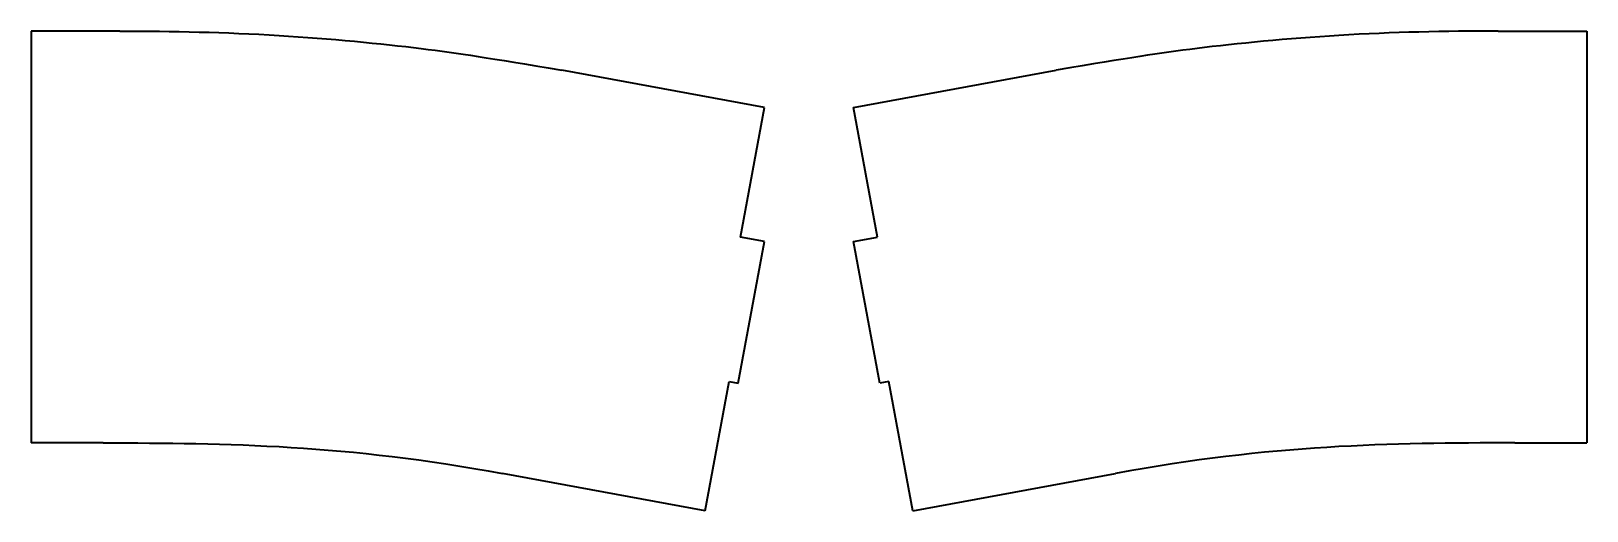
# Model space of a CAD drawing. Header units: millimetres. Extents: x -13 to 208, y -58 to 10.
import ezdxf

# ---------------------------------------------------------------- set-up
doc = ezdxf.new("R2010")
doc.units = ezdxf.units.MM
doc.layers.add('ModelSketch_Visible', color=7, linetype='Continuous', lineweight=40)

msp = doc.modelspace()

# ---------------------------------------------------------------- linework, layer by layer
at = {"layer": 'ModelSketch_Visible'}
for p, q in [((-12.57, 10.2), (-12.57, -48.2)), ((0, 10.2), (-12.57, 10.2)), ((195.3, 10.2), (207.87, 10.2)), ((207.87, 10.2), (207.87, -48.2)), ((91.34, -0.66), (62.61, 4.67)), ((103.96, -0.66), (132.69, 4.67)), ((87.94, -19.03), (91.34, -0.66)), ((107.36, -19.03), (103.96, -0.66)), ((87.62, -39.72), (91.34, -19.66)), ((91.34, -19.66), (87.94, -19.03)), ((103.96, -19.66), (107.36, -19.03)), ((107.68, -39.72), (103.96, -19.66)), ((82.93, -57.85), (86.34, -39.48)), ((86.34, -39.48), (87.62, -39.72)), ((108.96, -39.48), (107.68, -39.72)), ((112.37, -57.85), (108.96, -39.48)), ((-2.38, -48.2), (-12.57, -48.2)), ((197.67, -48.2), (207.87, -48.2)), ((82.93, -57.85), (54.22, -52.53)), ((112.37, -57.85), (141.08, -52.53))]:
    msp.add_line(p, q, dxfattribs=at)
for points in [[(0, 10.2), (7.47, 10.2), (22.02, 9.91), (44.42, 7.7), (52.07, 6.4), (62.61, 4.67)], [(195.3, 10.2), (187.83, 10.2), (173.28, 9.91), (150.88, 7.7), (143.23, 6.4), (132.69, 4.67)]]:
    msp.add_open_spline(points, degree=3, knots=[0, 0, 0, 0, 0.345851, 0.673006, 1, 1, 1, 1], dxfattribs=at)
for points in [[(-2.38, -48.2), (15.18, -48.2), (32.27, -48.46), (54.22, -52.53)], [(197.67, -48.2), (180.12, -48.2), (163.03, -48.46), (141.08, -52.53)]]:
    msp.add_open_spline(points, degree=3, dxfattribs=at)

doc.saveas('drawing.dxf')
